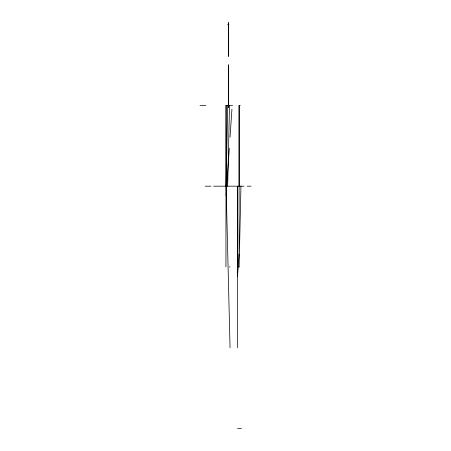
<?xml version="1.0" encoding="UTF-8"?>
<svg xmlns="http://www.w3.org/2000/svg" width="451" height="451" viewBox="0 0 451 451"><rect width="100%" height="100%" fill="white"/><g stroke="black" fill="none" stroke-linecap="round" stroke-linejoin="round"><path stroke-width="0.68" d="M225.934 266.936L226.064 105.421L226.092 186.178L230.049 347.693M237.367 347.693L237.497 186.178L237.525 266.936L239.03 266.936M226.092 186.178L227.676 105.421M227.676 186.178L229.514 105.421M240.947 186.178L239.109 266.936L239.109 186.178M226.092 195.582L229.294 148.283M230.049 137.155L231.938 109.198M237.525 276.339L239.03 254.082M227.597 24.67L228.899 24.67M199.973 105.421L205.803 105.421M225.934 105.421L232.626 105.421M239.03 186.178L239.222 105.421M239.442 105.421L240.287 105.421M205.166 186.178L210.995 186.178M213.616 186.178L244.059 186.178M247.261 186.178L251.027 186.178M229.294 266.936L230.049 266.936M237.525 428.45L241.482 428.45M239.03 105.421L239.222 186.178M228.494 56.319L228.494 22.55L228.46 56.319M228.494 107.541L228.494 64.786L228.46 107.541"/></g></svg>
